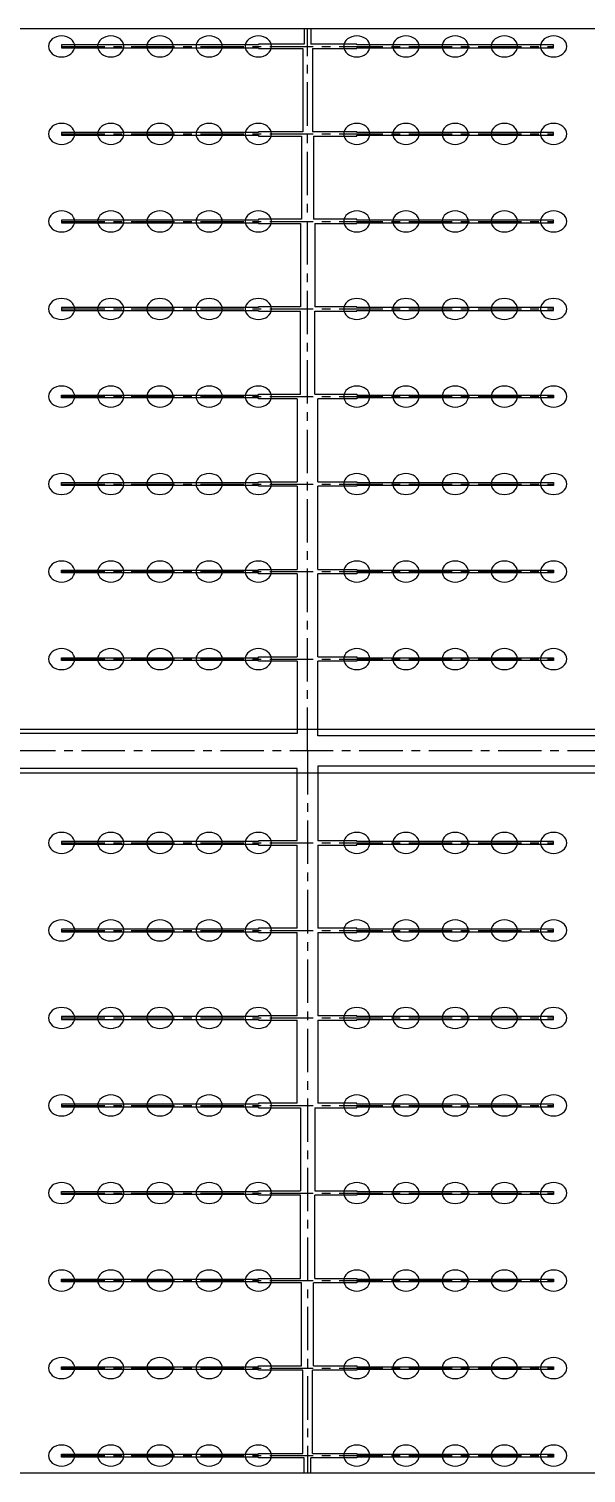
# Model space of a CAD drawing. Header units: millimetres. Extents: x 738100 to 1284508, y 138373 to 260796.
# Drawn here: x 819861 to 823938, y 208990 to 219550 of the extents above; entities that cross this region are included whole.
import ezdxf

# ---------------------------------------------------------------- set-up
doc = ezdxf.new("R2010")
doc.units = ezdxf.units.MM
doc.linetypes.add('CENTER', pattern=[50.8, 31.75, -6.35, 6.35, -6.35])
doc.layers.add('轴线', color=6, linetype='CENTER')

msp = doc.modelspace()

# ---------------------------------------------------------------- linework, layer by layer
at = {"lineweight": -3, "ltscale": 100}
for p, q in [((843900.494, 219550.48), (779900.494, 219550.48)), ((779900.494, 214430.48), (843900.494, 214430.48)), ((779900.494, 214110.48), (843900.494, 214110.48)), ((779900.494, 214110.48), (843900.494, 214110.48)), ((779900.494, 214110.48), (843900.494, 214110.48)), ((779900.494, 208992.333), (843900.494, 208992.333)), ((843900.494, 208990.48), (779900.494, 208990.48))]:
    msp.add_line(p, q, dxfattribs=at)
at = {"ltscale": 10}
for p, q in [((821876.494, 219550.48), (821876.494, 219438.48)), ((821924.494, 219550.48), (821924.494, 219438.48)), ((821876.494, 219438.48), (821540.494, 219438.48)), ((821540.494, 219438.48), (821540.494, 219432.72)), ((822260.494, 219438.48), (821924.494, 219438.48)), ((822260.494, 219432.72), (822260.494, 219438.48)), ((820100.494, 219432.72), (820100.494, 219412.24)), ((821540.494, 219432.72), (820100.494, 219432.72)), ((820100.494, 219412.24), (821540.494, 219412.24)), ((821540.494, 219412.24), (821540.494, 219406.48)), ((821540.494, 219406.48), (821864.494, 219406.48)), ((821864.494, 219406.48), (821864.494, 218798.48)), ((821936.494, 219406.48), (822260.494, 219406.48)), ((821936.494, 219406.48), (821936.494, 218798.48)), ((823700.494, 219432.72), (822260.494, 219432.72)), ((822260.494, 219406.48), (822260.494, 219412.24)), ((822260.494, 219412.24), (823700.494, 219412.24)), ((823700.494, 219412.24), (823700.494, 219432.72)), ((820100.494, 218792.72), (820100.494, 218772.24)), ((821540.494, 218792.72), (820100.494, 218792.72)), ((820100.494, 218772.24), (821540.494, 218772.24)), ((821864.494, 218798.48), (821540.494, 218798.48)), ((821540.494, 218798.48), (821540.494, 218792.72)), ((821540.494, 218772.24), (821540.494, 218766.48)), ((821540.494, 218766.48), (821856.494, 218766.48)), ((821856.494, 218766.48), (821856.494, 218158.48)), ((822260.494, 218798.48), (821936.494, 218798.48)), ((821944.494, 218766.48), (822260.494, 218766.48)), ((821944.494, 218766.48), (821944.494, 218158.48)), ((822260.494, 218792.72), (822260.494, 218798.48)), ((823700.494, 218792.72), (822260.494, 218792.72)), ((822260.494, 218766.48), (822260.494, 218772.24)), ((822260.494, 218772.24), (823700.494, 218772.24)), ((823700.494, 218772.24), (823700.494, 218792.72)), ((820100.494, 218152.72), (820100.494, 218132.24)), ((821540.494, 218152.72), (820100.494, 218152.72)), ((820100.494, 218132.24), (821540.494, 218132.24)), ((821856.494, 218158.48), (821540.494, 218158.48)), ((821540.494, 218158.48), (821540.494, 218152.72)), ((821540.494, 218132.24), (821540.494, 218126.48)), ((821540.494, 218126.48), (821848.494, 218126.48)), ((821848.494, 218126.48), (821848.494, 217518.48)), ((822260.494, 218158.48), (821944.494, 218158.48)), ((821952.494, 218126.48), (822260.494, 218126.48)), ((821952.494, 218126.48), (821952.494, 217518.48)), ((822260.494, 218152.72), (822260.494, 218158.48)), ((823700.494, 218152.72), (822260.494, 218152.72)), ((822260.494, 218126.48), (822260.494, 218132.24)), ((822260.494, 218132.24), (823700.494, 218132.24)), ((823700.494, 218132.24), (823700.494, 218152.72)), ((820100.494, 217512.72), (820100.494, 217492.24)), ((821540.494, 217512.72), (820100.494, 217512.72)), ((820100.494, 217492.24), (821540.494, 217492.24)), ((821848.494, 217518.48), (821540.494, 217518.48)), ((821540.494, 217518.48), (821540.494, 217512.72)), ((821540.494, 217492.24), (821540.494, 217486.48)), ((821540.494, 217486.48), (821848.494, 217486.48)), ((821848.494, 216878.48), (821848.494, 217486.48)), ((822260.494, 217518.48), (821952.494, 217518.48)), ((821952.494, 217486.48), (822260.494, 217486.48)), ((821952.494, 216878.48), (821952.494, 217486.48)), ((822260.494, 217512.72), (822260.494, 217518.48)), ((823700.494, 217512.72), (822260.494, 217512.72)), ((822260.494, 217486.48), (822260.494, 217492.24)), ((822260.494, 217492.24), (823700.494, 217492.24)), ((823700.494, 217492.24), (823700.494, 217512.72)), ((820100.494, 216852.24), (820100.494, 216872.72)), ((820100.494, 216872.72), (821540.494, 216872.72)), ((821540.494, 216852.24), (820100.494, 216852.24)), ((821540.494, 216872.72), (821540.494, 216878.48)), ((821540.494, 216878.48), (821848.494, 216878.48)), ((821540.494, 216846.48), (821540.494, 216852.24)), ((821824.494, 216846.48), (821540.494, 216846.48)), ((821824.494, 216846.48), (821824.494, 216238.48)), ((821952.494, 216878.48), (822260.494, 216878.48)), ((822260.494, 216846.48), (821976.494, 216846.48)), ((821976.494, 216238.48), (821976.494, 216846.48)), ((822260.494, 216878.48), (822260.494, 216872.72)), ((822260.494, 216872.72), (823700.494, 216872.72)), ((823700.494, 216852.24), (822260.494, 216852.24)), ((822260.494, 216852.24), (822260.494, 216846.48)), ((823700.494, 216872.72), (823700.494, 216852.24)), ((820100.494, 216212.24), (820100.494, 216232.72)), ((820100.494, 216232.72), (821540.494, 216232.72)), ((821540.494, 216212.24), (820100.494, 216212.24)), ((821540.494, 216232.72), (821540.494, 216238.48)), ((821540.494, 216238.48), (821824.494, 216238.48)), ((821540.494, 216206.48), (821540.494, 216212.24)), ((821824.494, 216206.48), (821540.494, 216206.48)), ((821824.494, 216206.48), (821824.494, 215598.48)), ((821976.494, 216238.48), (822260.494, 216238.48)), ((822260.494, 216206.48), (821976.494, 216206.48)), ((821976.494, 215598.48), (821976.494, 216206.48)), ((822260.494, 216238.48), (822260.494, 216232.72)), ((822260.494, 216232.72), (823700.494, 216232.72)), ((823700.494, 216212.24), (822260.494, 216212.24)), ((822260.494, 216212.24), (822260.494, 216206.48)), ((823700.494, 216232.72), (823700.494, 216212.24)), ((820100.494, 215572.24), (820100.494, 215592.72)), ((820100.494, 215592.72), (821540.494, 215592.72)), ((821540.494, 215572.24), (820100.494, 215572.24)), ((821540.494, 215592.72), (821540.494, 215598.48)), ((821540.494, 215598.48), (821824.494, 215598.48)), ((821540.494, 215566.48), (821540.494, 215572.24)), ((821824.494, 215566.48), (821540.494, 215566.48)), ((821824.494, 215566.48), (821824.494, 214958.48)), ((821976.494, 215598.48), (822260.494, 215598.48)), ((822260.494, 215566.48), (821976.494, 215566.48)), ((821976.494, 214958.48), (821976.494, 215566.48)), ((822260.494, 215598.48), (822260.494, 215592.72)), ((822260.494, 215592.72), (823700.494, 215592.72)), ((823700.494, 215572.24), (822260.494, 215572.24)), ((822260.494, 215572.24), (822260.494, 215566.48)), ((823700.494, 215592.72), (823700.494, 215572.24)), ((820100.494, 214932.24), (820100.494, 214952.72)), ((820100.494, 214952.72), (821540.494, 214952.72)), ((821540.494, 214932.24), (820100.494, 214932.24)), ((821540.494, 214952.72), (821540.494, 214958.48)), ((821540.494, 214958.48), (821824.494, 214958.48)), ((821540.494, 214926.48), (821540.494, 214932.24)), ((821824.494, 214926.48), (821540.494, 214926.48)), ((821824.494, 214926.48), (821824.494, 214398.48)), ((821976.494, 214958.48), (822260.494, 214958.48)), ((822260.494, 214926.48), (821976.494, 214926.48)), ((821976.494, 214382.48), (821976.494, 214926.48)), ((822260.494, 214958.48), (822260.494, 214952.72)), ((822260.494, 214952.72), (823700.494, 214952.72)), ((823700.494, 214932.24), (822260.494, 214932.24)), ((822260.494, 214932.24), (822260.494, 214926.48)), ((823700.494, 214952.72), (823700.494, 214932.24)), ((821824.494, 214398.48), (817976.494, 214398.48)), ((821824.494, 214430.48), (821824.494, 214398.48)), ((821976.494, 214382.48), (821976.494, 214430.48)), ((825900.494, 214382.48), (821976.494, 214382.48)), ((821976.494, 214158.48), (821976.494, 213614.48)), ((825900.494, 214158.48), (821976.494, 214158.48)), ((821824.494, 214142.48), (817976.494, 214142.48)), ((821824.494, 213614.48), (821824.494, 214142.48)), ((820100.494, 213608.72), (820100.494, 213588.24)), ((821540.494, 213608.72), (820100.494, 213608.72)), ((820100.494, 213588.24), (821540.494, 213588.24)), ((821824.494, 213614.48), (821540.494, 213614.48)), ((821540.494, 213614.48), (821540.494, 213608.72)), ((821540.494, 213588.24), (821540.494, 213582.48)), ((821540.494, 213582.48), (821824.494, 213582.48)), ((821824.494, 212974.48), (821824.494, 213582.48)), ((822260.494, 213614.48), (821976.494, 213614.48)), ((821976.494, 213582.48), (822260.494, 213582.48)), ((821976.494, 213582.48), (821976.494, 212974.48)), ((822260.494, 213608.72), (822260.494, 213614.48)), ((823700.494, 213608.72), (822260.494, 213608.72)), ((822260.494, 213582.48), (822260.494, 213588.24)), ((822260.494, 213588.24), (823700.494, 213588.24)), ((823700.494, 213588.24), (823700.494, 213608.72)), ((820100.494, 212968.72), (820100.494, 212948.24)), ((821540.494, 212968.72), (820100.494, 212968.72)), ((820100.494, 212948.24), (821540.494, 212948.24)), ((821824.494, 212974.48), (821540.494, 212974.48)), ((821540.494, 212974.48), (821540.494, 212968.72)), ((821540.494, 212948.24), (821540.494, 212942.48)), ((821540.494, 212942.48), (821824.494, 212942.48)), ((821824.494, 212334.48), (821824.494, 212942.48)), ((822260.494, 212974.48), (821976.494, 212974.48)), ((821976.494, 212942.48), (822260.494, 212942.48)), ((821976.494, 212942.48), (821976.494, 212334.48)), ((822260.494, 212968.72), (822260.494, 212974.48)), ((823700.494, 212968.72), (822260.494, 212968.72)), ((822260.494, 212942.48), (822260.494, 212948.24)), ((822260.494, 212948.24), (823700.494, 212948.24)), ((823700.494, 212948.24), (823700.494, 212968.72)), ((820100.494, 212328.72), (820100.494, 212308.24)), ((821540.494, 212328.72), (820100.494, 212328.72)), ((820100.494, 212308.24), (821540.494, 212308.24)), ((821824.494, 212334.48), (821540.494, 212334.48)), ((821540.494, 212334.48), (821540.494, 212328.72)), ((821540.494, 212308.24), (821540.494, 212302.48)), ((821540.494, 212302.48), (821824.494, 212302.48)), ((821824.494, 211694.48), (821824.494, 212302.48)), ((822260.494, 212334.48), (821976.494, 212334.48)), ((821976.494, 212302.48), (822260.494, 212302.48)), ((821976.494, 212302.48), (821976.494, 211694.48)), ((822260.494, 212328.72), (822260.494, 212334.48)), ((823700.494, 212328.72), (822260.494, 212328.72)), ((822260.494, 212302.48), (822260.494, 212308.24)), ((822260.494, 212308.24), (823700.494, 212308.24)), ((823700.494, 212308.24), (823700.494, 212328.72)), ((820100.494, 211688.72), (820100.494, 211668.24)), ((821540.494, 211688.72), (820100.494, 211688.72)), ((820100.494, 211668.24), (821540.494, 211668.24)), ((821824.494, 211694.48), (821540.494, 211694.48)), ((821540.494, 211694.48), (821540.494, 211688.72)), ((821540.494, 211668.24), (821540.494, 211662.48)), ((821540.494, 211662.48), (821848.494, 211662.48)), ((821848.494, 211662.48), (821848.494, 211054.48)), ((821952.494, 211662.48), (822260.494, 211662.48)), ((821952.494, 211662.48), (821952.494, 211054.48)), ((822260.494, 211694.48), (821976.494, 211694.48)), ((822260.494, 211688.72), (822260.494, 211694.48)), ((823700.494, 211688.72), (822260.494, 211688.72)), ((822260.494, 211662.48), (822260.494, 211668.24)), ((822260.494, 211668.24), (823700.494, 211668.24)), ((823700.494, 211668.24), (823700.494, 211688.72)), ((820100.494, 211028.24), (820100.494, 211048.72)), ((820100.494, 211048.72), (821540.494, 211048.72)), ((821540.494, 211028.24), (820100.494, 211028.24)), ((821540.494, 211048.72), (821540.494, 211054.48)), ((821540.494, 211054.48), (821848.494, 211054.48)), ((821540.494, 211022.48), (821540.494, 211028.24)), ((821848.494, 211022.48), (821540.494, 211022.48)), ((821848.494, 210414.48), (821848.494, 211022.48)), ((821952.494, 211054.48), (822260.494, 211054.48)), ((822260.494, 211022.48), (821952.494, 211022.48)), ((821952.494, 210414.48), (821952.494, 211022.48)), ((822260.494, 211054.48), (822260.494, 211048.72)), ((822260.494, 211048.72), (823700.494, 211048.72)), ((823700.494, 211028.24), (822260.494, 211028.24)), ((822260.494, 211028.24), (822260.494, 211022.48)), ((823700.494, 211048.72), (823700.494, 211028.24)), ((820100.494, 210388.24), (820100.494, 210408.72)), ((820100.494, 210408.72), (821540.494, 210408.72)), ((821540.494, 210388.24), (820100.494, 210388.24)), ((821540.494, 210408.72), (821540.494, 210414.48)), ((821540.494, 210414.48), (821848.494, 210414.48)), ((821540.494, 210382.48), (821540.494, 210388.24)), ((821856.494, 210382.48), (821540.494, 210382.48)), ((821856.494, 209774.48), (821856.494, 210382.48)), ((822260.494, 210382.48), (821944.494, 210382.48)), ((821944.494, 209774.48), (821944.494, 210382.48)), ((821952.494, 210414.48), (822260.494, 210414.48)), ((822260.494, 210414.48), (822260.494, 210408.72)), ((822260.494, 210408.72), (823700.494, 210408.72)), ((823700.494, 210388.24), (822260.494, 210388.24)), ((822260.494, 210388.24), (822260.494, 210382.48)), ((823700.494, 210408.72), (823700.494, 210388.24)), ((820100.494, 209748.24), (820100.494, 209768.72)), ((820100.494, 209768.72), (821540.494, 209768.72)), ((821540.494, 209748.24), (820100.494, 209748.24)), ((821540.494, 209768.72), (821540.494, 209774.48)), ((821540.494, 209774.48), (821856.494, 209774.48)), ((821540.494, 209742.48), (821540.494, 209748.24)), ((821864.494, 209742.48), (821540.494, 209742.48)), ((821864.494, 209134.48), (821864.494, 209742.48)), ((822260.494, 209742.48), (821936.494, 209742.48)), ((821936.494, 209134.48), (821936.494, 209742.48)), ((821944.494, 209774.48), (822260.494, 209774.48)), ((822260.494, 209774.48), (822260.494, 209768.72)), ((822260.494, 209768.72), (823700.494, 209768.72)), ((823700.494, 209748.24), (822260.494, 209748.24)), ((822260.494, 209748.24), (822260.494, 209742.48)), ((823700.494, 209768.72), (823700.494, 209748.24)), ((820100.494, 209108.24), (820100.494, 209128.72)), ((820100.494, 209128.72), (821540.494, 209128.72)), ((821540.494, 209108.24), (820100.494, 209108.24)), ((821540.494, 209128.72), (821540.494, 209134.48)), ((821540.494, 209134.48), (821864.494, 209134.48)), ((821540.494, 209102.48), (821540.494, 209108.24)), ((821876.494, 209102.48), (821540.494, 209102.48)), ((821876.494, 208990.48), (821876.494, 209102.48)), ((821924.494, 208990.48), (821924.494, 209102.48)), ((822260.494, 209102.48), (821924.494, 209102.48)), ((821936.494, 209134.48), (822260.494, 209134.48)), ((822260.494, 209134.48), (822260.494, 209128.72)), ((822260.494, 209128.72), (823700.494, 209128.72)), ((823700.494, 209108.24), (822260.494, 209108.24)), ((822260.494, 209108.24), (822260.494, 209102.48)), ((823700.494, 209128.72), (823700.494, 209108.24))]:
    msp.add_line(p, q, dxfattribs=at)
at = {"ltscale": 10, "extrusion": (0, 0, -1)}
for centre in [(820100.494, 219422.48), (820460.494, 219422.48), (820820.494, 219422.48), (821180.494, 219422.48), (821540.494, 219422.48), (820100.494, 218782.48), (820460.494, 218782.48), (820820.494, 218782.48), (821180.494, 218782.48), (821540.494, 218782.48), (820100.494, 218142.48), (820460.494, 218142.48), (820820.494, 218142.48), (821180.494, 218142.48), (821540.494, 218142.48), (820100.494, 217502.48), (820460.494, 217502.48), (820820.494, 217502.48), (821180.494, 217502.48), (821540.494, 217502.48), (820100.494, 216862.48), (820460.494, 216862.48), (820820.494, 216862.48), (821180.494, 216862.48), (821540.494, 216862.48), (820100.494, 216222.48), (820460.494, 216222.48), (820820.494, 216222.48), (821180.494, 216222.48), (821540.494, 216222.48), (822260.494, 216222.48), (822620.494, 216222.48), (822980.494, 216222.48), (823340.494, 216222.48), (823700.494, 216222.48), (820100.494, 215582.48), (820460.494, 215582.48), (820820.494, 215582.48), (821180.494, 215582.48), (821540.494, 215582.48), (822260.494, 215582.48), (822620.494, 215582.48), (822980.494, 215582.48), (823340.494, 215582.48), (823700.494, 215582.48), (820100.494, 214942.48), (820460.494, 214942.48), (820820.494, 214942.48), (821180.494, 214942.48), (821540.494, 214942.48), (822260.494, 214942.48), (822620.494, 214942.48), (822980.494, 214942.48), (823340.494, 214942.48), (823700.494, 214942.48), (820100.494, 213598.48), (820460.494, 213598.48), (820820.494, 213598.48), (821180.494, 213598.48), (821540.494, 213598.48), (820100.494, 212958.48), (820460.494, 212958.48), (820820.494, 212958.48), (821180.494, 212958.48), (821540.494, 212958.48), (820100.494, 212318.48), (820460.494, 212318.48), (820820.494, 212318.48), (821180.494, 212318.48), (821540.494, 212318.48), (822260.494, 212318.48), (822620.494, 212318.48), (822980.494, 212318.48), (823340.494, 212318.48), (823700.494, 212318.48), (820100.494, 211678.48), (820460.494, 211678.48), (820820.494, 211678.48), (821180.494, 211678.48), (821540.494, 211678.48), (822260.494, 211678.48), (822620.494, 211678.48), (822980.494, 211678.48), (823340.494, 211678.48), (823700.494, 211678.48), (820100.494, 211038.48), (820460.494, 211038.48), (820820.494, 211038.48), (821180.494, 211038.48), (821540.494, 211038.48), (822260.494, 211038.48), (822620.494, 211038.48), (822980.494, 211038.48), (823340.494, 211038.48), (823700.494, 211038.48), (820100.494, 210398.48), (820460.494, 210398.48), (820820.494, 210398.48), (821180.494, 210398.48), (821540.494, 210398.48), (822260.494, 210398.48), (822620.494, 210398.48), (822980.494, 210398.48), (823340.494, 210398.48), (823700.494, 210398.48), (820100.494, 209758.48), (820460.494, 209758.48), (820820.494, 209758.48), (821180.494, 209758.48), (821540.494, 209758.48), (822260.494, 209758.48), (822620.494, 209758.48), (822980.494, 209758.48), (823340.494, 209758.48), (823700.494, 209758.48), (820100.494, 209118.48), (820460.494, 209118.48), (820820.494, 209118.48), (821180.494, 209118.48), (821540.494, 209118.48), (822260.494, 209118.48), (822620.494, 209118.48), (822980.494, 209118.48), (823340.494, 209118.48), (823700.494, 209118.48)]:
    msp.add_ellipse(centre, major_axis=(-96, 0), ratio=0.8, start_param=3.141592654, end_param=9.424777961, dxfattribs=at)
for centre in [(822260.494, 219422.48), (822620.494, 219422.48), (822980.494, 219422.48), (823340.494, 219422.48), (823700.494, 219422.48), (822260.494, 218782.48), (822620.494, 218782.48), (822980.494, 218782.48), (823340.494, 218782.48), (823700.494, 218782.48), (822260.494, 218142.48), (822620.494, 218142.48), (822980.494, 218142.48), (823340.494, 218142.48), (823700.494, 218142.48), (822260.494, 217502.48), (822620.494, 217502.48), (822980.494, 217502.48), (823340.494, 217502.48), (823700.494, 217502.48), (822260.494, 216862.48), (822620.494, 216862.48), (822980.494, 216862.48), (823340.494, 216862.48), (823700.494, 216862.48), (822260.494, 213598.48), (822620.494, 213598.48), (822980.494, 213598.48), (823340.494, 213598.48), (823700.494, 213598.48), (822260.494, 212958.48), (822620.494, 212958.48), (822980.494, 212958.48), (823340.494, 212958.48), (823700.494, 212958.48)]:
    msp.add_ellipse(centre, major_axis=(96, 0), ratio=0.8, dxfattribs=at)
at = {"layer": '轴线', "ltscale": 10}
for p, q in [((821900.494, 214270.48), (821900.494, 219550.48)), ((820100.494, 219422.48), (823700.494, 219422.48)), ((820100.494, 219422.48), (823700.494, 219422.48)), ((820100.494, 218782.48), (823700.494, 218782.48)), ((820100.494, 218782.48), (823700.494, 218782.48)), ((820100.494, 218142.48), (823700.494, 218142.48)), ((820100.494, 218142.48), (823700.494, 218142.48)), ((820100.494, 217502.48), (823700.494, 217502.48)), ((820100.494, 217502.48), (823700.494, 217502.48)), ((820100.494, 216862.48), (823700.494, 216862.48)), ((820100.494, 216862.48), (823700.494, 216862.48)), ((820100.494, 216222.48), (823700.494, 216222.48)), ((820100.494, 216222.48), (823700.494, 216222.48)), ((820100.494, 215582.48), (823700.494, 215582.48)), ((820100.494, 215582.48), (823700.494, 215582.48)), ((820100.494, 214942.48), (823700.494, 214942.48)), ((821900.494, 214270.48), (821900.494, 214430.48)), ((841900.494, 214270.48), (776660.494, 214270.48)), ((821900.494, 214270.48), (821900.494, 208990.48)), ((820100.494, 213598.48), (823700.494, 213598.48)), ((820100.494, 212958.48), (823700.494, 212958.48)), ((820100.494, 212958.48), (823700.494, 212958.48)), ((820100.494, 212318.48), (823700.494, 212318.48)), ((820100.494, 212318.48), (823700.494, 212318.48)), ((820100.494, 211678.48), (823700.494, 211678.48)), ((820100.494, 211678.48), (823700.494, 211678.48)), ((820100.494, 211038.48), (823700.494, 211038.48)), ((820100.494, 211038.48), (823700.494, 211038.48)), ((820100.494, 210398.48), (823700.494, 210398.48)), ((820100.494, 210398.48), (823700.494, 210398.48)), ((820100.494, 209758.48), (823700.494, 209758.48)), ((820100.494, 209758.48), (823700.494, 209758.48)), ((820100.494, 209118.48), (823700.494, 209118.48)), ((820100.494, 209118.48), (823700.494, 209118.48))]:
    msp.add_line(p, q, dxfattribs=at)

doc.saveas('drawing.dxf')
